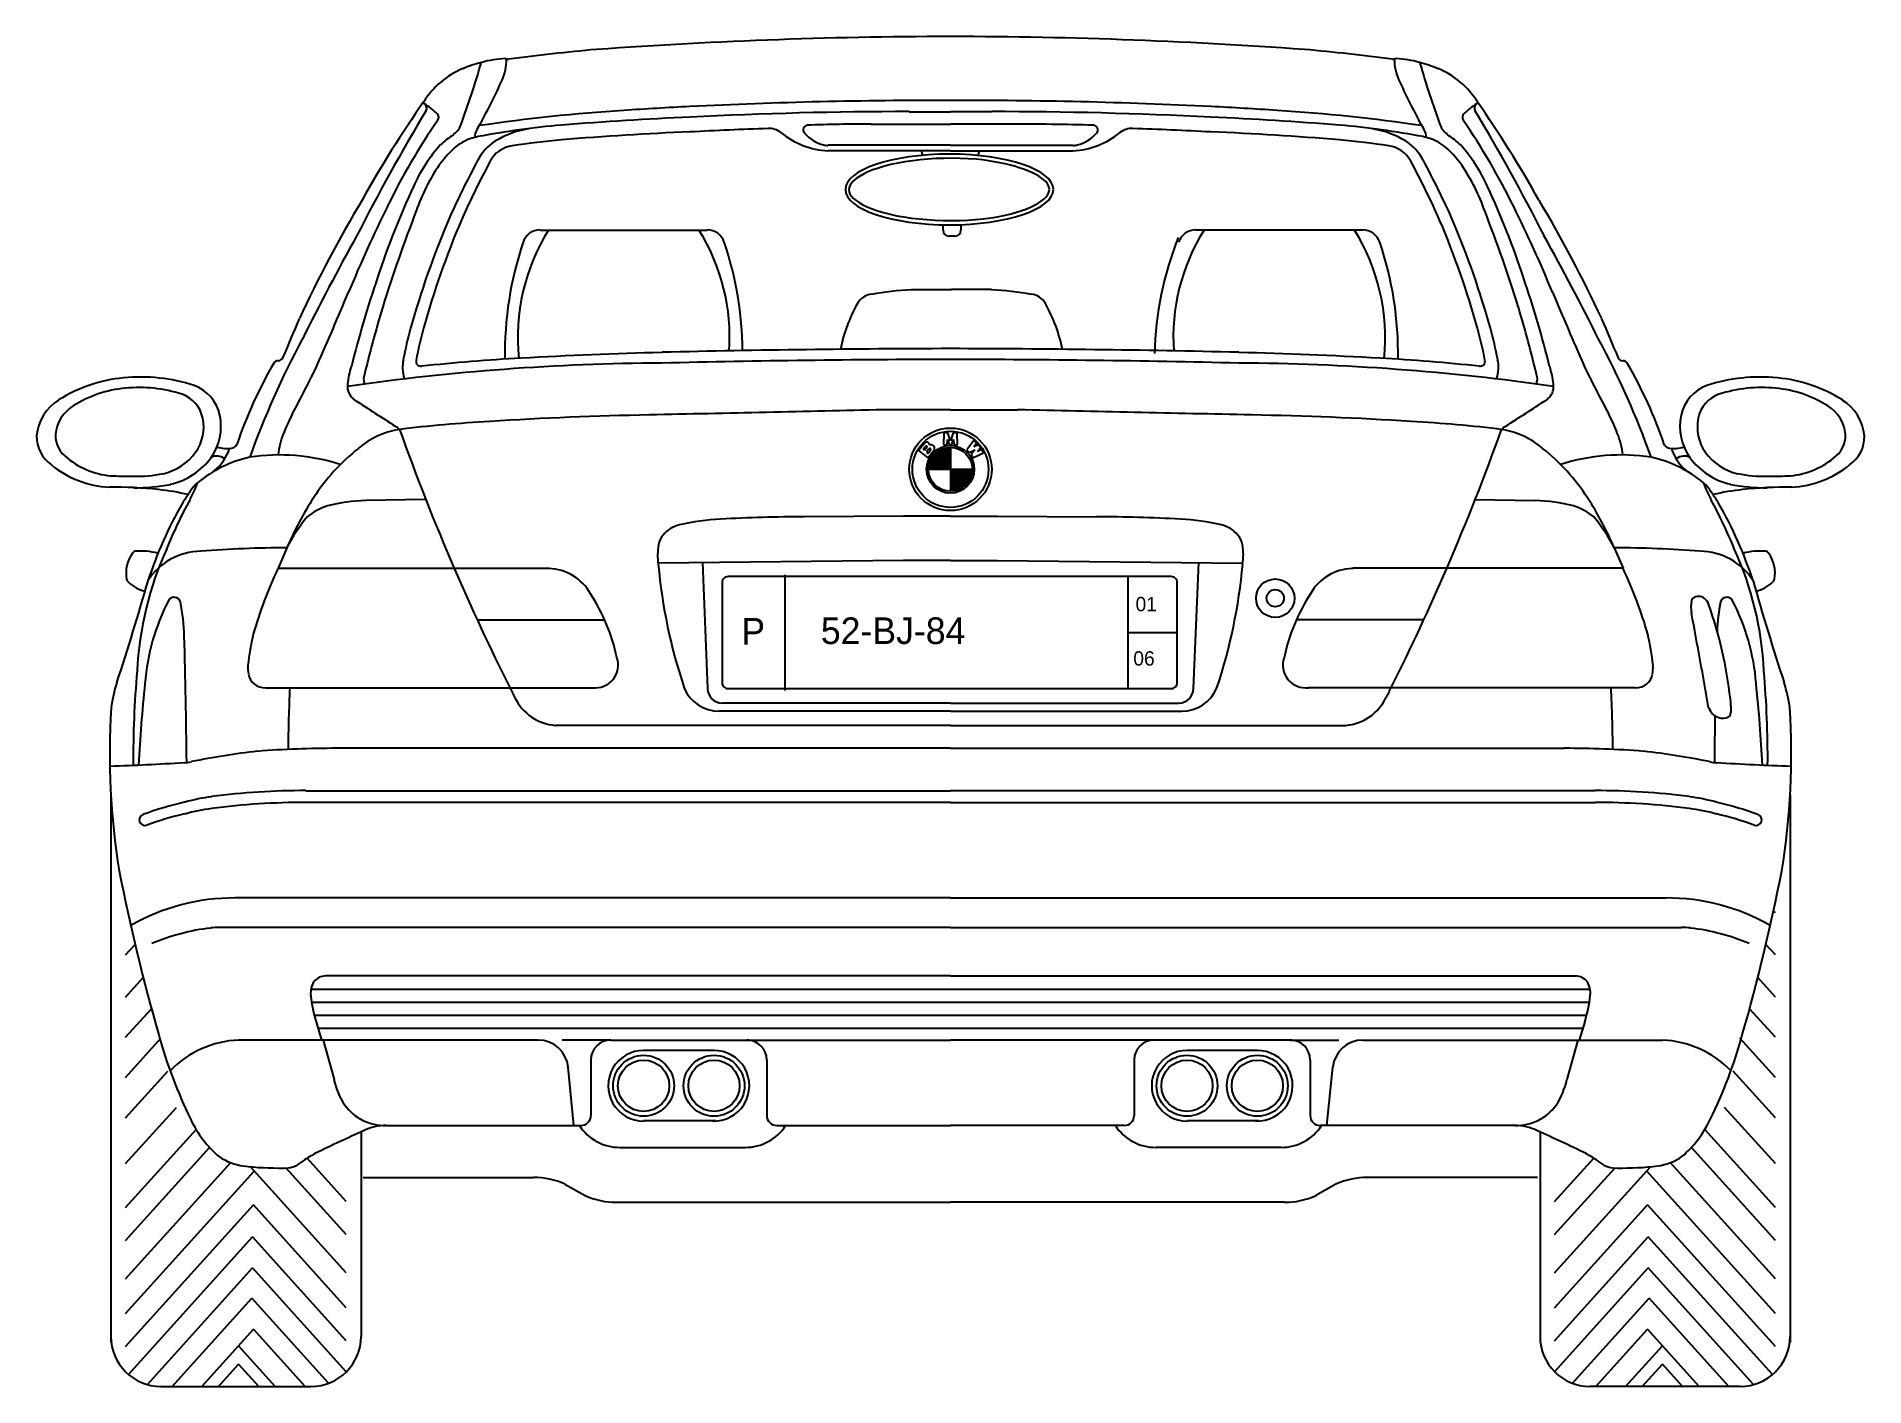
# Model space of a CAD drawing. Header units: millimetres. Extents: x -0.78 to 0.76, y 0 to 1.14.
import ezdxf

# ---------------------------------------------------------------- set-up
doc = ezdxf.new("R2010")
doc.units = ezdxf.units.MM
doc.layers.add('ceco.net 211', color=7, linetype='Continuous')
doc.styles.add('AREAL', font='')
doc.styles.get('AREAL').set_extended_font_data('AvantGarde Bk BT')

msp = doc.modelspace()

# ---------------------------------------------------------------- linework, layer by layer
at = {"layer": 'ceco.net 211'}
for p, q in [((-0.0738, 1.0645), (-0.007, 1.0645)), ((-0.0419, 1.0751), (-0.007, 1.0751)), ((0.0279, 1.0751), (-0.007, 1.0751)), ((0.043, 1.0645), (-0.007, 1.0645)), ((-0.007, 1.0468), (-0.1105, 1.0468)), ((-0.007, 1.0422), (-0.1102, 1.0422)), ((-0.0304, 1.0384), (-0.0314, 1.0422)), ((-0.007, 1.0468), (0.0966, 1.0468)), ((-0.007, 1.0422), (0.0963, 1.0422)), ((0.0164, 1.0382), (0.0175, 1.0422)), ((-0.3531, 0.9753), (-0.2121, 0.9753)), ((-0.0132, 0.9751), (-0.0132, 0.9798)), ((0.0018, 0.9799), (0.0018, 0.9751)), ((0.3407, 0.9753), (0.1997, 0.9753)), ((-0.0032, 0.9701), (-0.0082, 0.9701)), ((-0.0399, 0.9251), (-0.0062, 0.9251)), ((0.0276, 0.9251), (-0.0062, 0.9251)), ((-0.5739, 0.8651), (-0.5741, 0.8651)), ((0.5599, 0.8651), (0.5602, 0.8651)), ((-0.007, 0.8237), (-0.0635, 0.8237)), ((-0.007, 0.8237), (0.0496, 0.8237)), ((-0.0126, 0.804), (-0.013, 0.7941)), ((-0.0093, 0.8044), (-0.0126, 0.804)), ((-0.007, 0.7976), (-0.0093, 0.8044)), ((-0.0046, 0.8044), (-0.007, 0.7976)), ((-0.0013, 0.804), (-0.0046, 0.8044)), ((-0.001, 0.7941), (-0.0013, 0.804)), ((-0.029, 0.7954), (-0.0339, 0.7893)), ((-0.0339, 0.7893), (-0.0261, 0.7831)), ((-0.03, 0.7904), (-0.0281, 0.7927)), ((-0.0288, 0.7894), (-0.03, 0.7904)), ((-0.0269, 0.7918), (-0.0288, 0.7894)), ((-0.0251, 0.7907), (-0.0271, 0.7881)), ((-0.0271, 0.7881), (-0.0259, 0.7871)), ((-0.0261, 0.7831), (-0.021, 0.7895)), ((-0.0259, 0.7871), (-0.0238, 0.7897)), ((-0.0204, 0.7862), (-0.007, 0.7862)), ((-0.0192, 0.7874), (-0.007, 0.7874)), ((-0.0177, 0.7886), (-0.007, 0.7886)), ((-0.0159, 0.7897), (-0.007, 0.7897)), ((-0.0133, 0.7909), (-0.007, 0.7909)), ((-0.013, 0.7941), (-0.0097, 0.7945)), ((-0.0097, 0.7945), (-0.0096, 0.7986)), ((-0.0096, 0.7986), (-0.0081, 0.7945)), ((-0.0081, 0.7945), (-0.0058, 0.7945)), ((-0.007, 0.792), (-0.007, 0.7549)), ((-0.0058, 0.7945), (-0.0044, 0.7986)), ((-0.0044, 0.7986), (-0.0042, 0.7945)), ((-0.0042, 0.7945), (-0.001, 0.7941)), ((0.0127, 0.7977), (0.0068, 0.7898)), ((0.0068, 0.7898), (0.0089, 0.7878)), ((0.0089, 0.7878), (0.0136, 0.7899)), ((0.0136, 0.7899), (0.0105, 0.7859)), ((0.012, 0.7833), (0.021, 0.7874)), ((0.0151, 0.7955), (0.0127, 0.7977)), ((0.0128, 0.7925), (0.0151, 0.7955)), ((0.0165, 0.7942), (0.0128, 0.7925)), ((0.0159, 0.7886), (0.0184, 0.7918)), ((0.0194, 0.7902), (0.0159, 0.7886)), ((0.0184, 0.7918), (0.0165, 0.7942)), ((0.021, 0.7874), (0.0194, 0.7902)), ((-0.0255, 0.7746), (-0.007, 0.7746)), ((-0.0255, 0.7735), (0.0116, 0.7735)), ((-0.0254, 0.7758), (-0.007, 0.7758)), ((-0.0252, 0.777), (-0.007, 0.777)), ((-0.0249, 0.7781), (-0.007, 0.7781)), ((-0.0246, 0.7793), (-0.007, 0.7793)), ((-0.0241, 0.7804), (-0.007, 0.7804)), ((-0.0236, 0.7816), (-0.007, 0.7816)), ((-0.023, 0.7828), (-0.007, 0.7828)), ((-0.0223, 0.7839), (-0.007, 0.7839)), ((-0.0214, 0.7851), (-0.007, 0.7851)), ((-0.007, 0.7723), (0.0115, 0.7723)), ((-0.007, 0.7712), (0.0114, 0.7712)), ((0.0105, 0.7859), (0.012, 0.7833)), ((-0.007, 0.77), (0.0112, 0.77)), ((-0.007, 0.7688), (0.011, 0.7688)), ((-0.007, 0.7677), (0.0106, 0.7677)), ((-0.007, 0.7665), (0.0102, 0.7665)), ((-0.007, 0.7654), (0.0097, 0.7654)), ((-0.007, 0.7642), (0.0091, 0.7642)), ((-0.007, 0.763), (0.0083, 0.763)), ((-0.007, 0.7619), (0.0075, 0.7619)), ((-0.007, 0.7607), (0.0065, 0.7607)), ((-0.007, 0.7596), (0.0053, 0.7596)), ((-0.007, 0.7584), (0.0038, 0.7584)), ((-0.007, 0.7572), (0.002, 0.7572)), ((-0.007, 0.7561), (-0.0006, 0.7561)), ((-0.4495, 0.748), (-0.5001, 0.7472)), ((0.4355, 0.748), (0.4861, 0.7472)), ((-0.0465, 0.734), (-0.1301, 0.7333)), ((-0.007, 0.734), (-0.0465, 0.734)), ((-0.007, 0.734), (0.0326, 0.734)), ((0.0326, 0.734), (0.1161, 0.7333)), ((-0.5667, 0.7073), (-0.5741, 0.69)), ((-0.0465, 0.6966), (-0.2534, 0.6944)), ((-0.2162, 0.6948), (-0.2118, 0.5886)), ((-0.007, 0.6966), (-0.0465, 0.6966)), ((-0.007, 0.6966), (0.0326, 0.6966)), ((0.0326, 0.6966), (0.2395, 0.6944)), ((0.2023, 0.6948), (0.1978, 0.5886)), ((0.5528, 0.7073), (0.5602, 0.69)), ((-0.5741, 0.69), (-0.4255, 0.69)), ((-0.4255, 0.69), (-0.3469, 0.69)), ((-0.1465, 0.587), (-0.1465, 0.6846)), ((0.1428, 0.5886), (0.1428, 0.683)), ((0.4115, 0.69), (0.333, 0.69)), ((0.5602, 0.69), (0.4115, 0.69)), ((-0.4061, 0.6466), (-0.2986, 0.6466)), ((0.1428, 0.6358), (0.1842, 0.6358)), ((0.3922, 0.6466), (0.2847, 0.6466)), ((-0.5846, 0.5893), (-0.3088, 0.5893)), ((0.5707, 0.5893), (0.2948, 0.5893)), ((-0.007, 0.5764), (-0.1996, 0.5764)), ((-0.007, 0.5764), (0.1857, 0.5764)), ((-0.007, 0.5575), (-0.3404, 0.5575)), ((-0.007, 0.5696), (-0.202, 0.5696)), ((-0.007, 0.5696), (0.1881, 0.5696)), ((-0.007, 0.5575), (0.3265, 0.5575)), ((-0.007, 0.5382), (-0.5247, 0.5382)), ((-0.007, 0.5382), (0.5108, 0.5382)), ((-0.715, 0.4991), (-0.715, 0.0372)), ((-0.5506, 0.5024), (-0.007, 0.5024)), ((0.5367, 0.5024), (-0.007, 0.5024)), ((0.7011, 0.4991), (0.7011, 0.0372)), ((-0.007, 0.4925), (-0.5506, 0.4925)), ((-0.007, 0.4925), (0.5367, 0.4925)), ((-0.007, 0.412), (-0.6103, 0.412)), ((-0.007, 0.412), (0.5963, 0.412)), ((0.6887, 0.3994), (0.6871, 0.4012)), ((-0.007, 0.3872), (-0.6232, 0.3872)), ((-0.007, 0.3872), (0.6093, 0.3872)), ((-0.7026, 0.3639), (-0.6946, 0.3728)), ((0.6887, 0.3639), (0.6807, 0.3728)), ((-0.7026, 0.3284), (-0.6878, 0.3449)), ((-0.007, 0.3463), (-0.534, 0.3463)), ((-0.007, 0.3463), (0.5201, 0.3463)), ((0.6887, 0.3284), (0.6739, 0.3449)), ((-0.5463, 0.3352), (0.5324, 0.3352)), ((-0.5458, 0.3242), (0.5318, 0.3242)), ((-0.7026, 0.2945), (-0.6809, 0.3186)), ((-0.5434, 0.3131), (0.5295, 0.3131)), ((0.6887, 0.2945), (0.6669, 0.3186)), ((-0.7026, 0.2605), (-0.6728, 0.2936)), ((-0.5418, 0.3075), (-0.5373, 0.2921)), ((-0.5402, 0.3021), (0.5263, 0.3021)), ((0.5279, 0.3075), (0.5233, 0.2921)), ((0.6887, 0.2605), (0.6588, 0.2936)), ((-0.3546, 0.2921), (-0.6074, 0.2921)), ((-0.536, 0.2921), (-0.5268, 0.2588)), ((-0.2934, 0.2921), (-0.3344, 0.2921)), ((-0.2934, 0.2921), (-0.1788, 0.2921)), ((-0.206, 0.2834), (-0.2658, 0.2834)), ((-0.1788, 0.2921), (-0.007, 0.2921)), ((0.1648, 0.2921), (-0.007, 0.2921)), ((0.2795, 0.2921), (0.1648, 0.2921)), ((0.2523, 0.2834), (0.1925, 0.2834)), ((0.2795, 0.2921), (0.3204, 0.2921)), ((0.3407, 0.2921), (0.5935, 0.2921)), ((0.5221, 0.2921), (0.5129, 0.2588)), ((-0.7026, 0.2266), (-0.6671, 0.266)), ((-0.3245, 0.2201), (-0.3295, 0.2694)), ((-0.3103, 0.2753), (-0.3103, 0.2285)), ((-0.1619, 0.2753), (-0.1619, 0.2285)), ((0.148, 0.2753), (0.148, 0.2285)), ((0.2964, 0.2753), (0.2964, 0.2285)), ((0.3105, 0.2201), (0.3155, 0.2694)), ((0.6887, 0.2266), (0.6532, 0.266)), ((-0.7026, 0.188), (-0.6598, 0.2354)), ((0.6887, 0.188), (0.6459, 0.2354)), ((-0.7026, 0.1509), (-0.6432, 0.2168)), ((-0.4827, 0.2201), (-0.3187, 0.2201)), ((-0.205, 0.2239), (-0.2658, 0.2239)), ((-0.1535, 0.2201), (-0.007, 0.2201)), ((0.1395, 0.2201), (-0.007, 0.2201)), ((0.2532, 0.2239), (0.1925, 0.2239)), ((0.4688, 0.2201), (0.3048, 0.2201)), ((0.6887, 0.1509), (0.6293, 0.2168)), ((-0.7026, 0.1232), (-0.6319, 0.2016)), ((-0.5041, 0.2145), (-0.5041, 0.0422)), ((-0.2858, 0.2016), (-0.18, 0.2016)), ((0.2719, 0.2016), (0.1661, 0.2016)), ((0.4902, 0.2145), (0.4902, 0.0422)), ((0.6887, 0.1232), (0.6179, 0.2016)), ((-0.7026, 0.0907), (-0.6142, 0.1887)), ((-0.5165, 0.0957), (-0.5974, 0.1853)), ((-0.5165, 0.1559), (-0.5495, 0.1925)), ((0.5025, 0.1559), (0.5356, 0.1925)), ((0.5025, 0.0957), (0.5834, 0.1853)), ((0.6887, 0.0907), (0.6003, 0.1887)), ((-0.7026, 0.0614), (-0.5941, 0.1817)), ((-0.5165, 0.1281), (-0.5671, 0.1842)), ((-0.5022, 0.1763), (-0.3586, 0.1763)), ((-0.3321, 0.1706), (-0.3152, 0.161)), ((0.3181, 0.1706), (0.3012, 0.161)), ((0.4882, 0.1763), (0.3447, 0.1763)), ((0.5025, 0.1281), (0.5532, 0.1842)), ((0.6887, 0.0614), (0.5802, 0.1817)), ((-0.2886, 0.1553), (-0.007, 0.1553)), ((0.2747, 0.1553), (-0.007, 0.1553)), ((-0.7026, 0.0336), (-0.5948, 0.1531)), ((-0.5165, 0.0664), (-0.5948, 0.1531)), ((0.5025, 0.0664), (0.5809, 0.1531)), ((0.6887, 0.0336), (0.5809, 0.1531)), ((-0.7002, 0.0101), (-0.5955, 0.1261)), ((-0.5165, 0.0386), (-0.5955, 0.1261)), ((0.5025, 0.0386), (0.5815, 0.1261)), ((0.6863, 0.0101), (0.5815, 0.1261)), ((-0.6842, 0.0016), (-0.5955, 0.0999)), ((-0.5165, 0.0124), (-0.5955, 0.0999)), ((0.5025, 0.0124), (0.5815, 0.0999)), ((0.6703, 0.0016), (0.5815, 0.0999)), ((-0.6633, 0), (-0.5962, 0.0744)), ((-0.5315, 0.0027), (-0.5962, 0.0744)), ((0.5175, 0.0027), (0.5822, 0.0744)), ((0.6494, 0), (0.5822, 0.0744)), ((-0.6383, 0), (-0.5948, 0.0482)), ((-0.5513, 0), (-0.5948, 0.0482)), ((0.5374, 0), (0.5809, 0.0482)), ((0.6243, 0), (0.5809, 0.0482)), ((-0.5764, 0), (-0.6073, 0.0343)), ((0.5624, 0), (0.5934, 0.0343)), ((-0.6243, 0), (-0.6073, 0.0188)), ((-0.5903, 0), (-0.6073, 0.0188)), ((0.5764, 0), (0.5934, 0.0188)), ((0.6104, 0), (0.5934, 0.0188)), ((-0.6728, 0), (-0.5463, 0)), ((0.6589, 0), (0.5324, 0))]:
    msp.add_line(p, q, dxfattribs=at)
msp.add_lwpolyline([(-0.1946, 0.5886), (0.1792, 0.5886, 0.414214), (0.1842, 0.5936), (0.1842, 0.678, 0.414214), (0.1792, 0.683), (-0.1946, 0.683, 0.414214), (-0.1996, 0.678), (-0.1996, 0.5936, 0.414214)], format="xyb", close=True, dxfattribs=at)
for centre, radius in [((-0.007, 0.7735), 0.0348), ((-0.007, 0.7735), 0.0321), ((-0.007, 0.7735), 0.0201), ((-0.007, 0.7735), 0.0185), ((0.2669, 0.6648), 0.0162), ((0.2669, 0.6648), 0.00728), ((-0.2658, 0.2536), 0.0257), ((-0.2064, 0.2536), 0.0257), ((0.1925, 0.2536), 0.0257), ((0.2518, 0.2536), 0.0257), ((-0.2658, 0.2536), 0.0216), ((-0.2064, 0.2536), 0.0216), ((0.1925, 0.2536), 0.0216), ((0.2518, 0.2536), 0.0216)]:
    msp.add_circle(centre, radius, dxfattribs=at)
for centre, radius, start, end in [((-0.1515, -0.6093), 1.7437, 95.0703, 97.5186), ((-0.0026, -3.0589), 4.1974, 89.9335, 94.1399), ((-0.0113, -3.0589), 4.1974, 85.8601, 90.0665), ((0.1376, -0.6093), 1.7437, 82.4814, 84.9297), ((-0.39, 1.0446), 0.0726, 112.9003, 147.5419), ((-1.0296, 1.2925), 0.6511, 339.4323, 344.2818), ((-0.3829, 1.0294), 0.0893, 102.7485, 113.3424), ((-0.3798, 1.0395), 0.0804, 92.0463, 106.4688), ((-0.4261, 1.1199), 0.0448, 336.2277, 359.5166), ((-0.3866, 1.0997), 0.0205, 74.8496, 78.9292), ((-0.3802, 1.1234), 0.00406, 254.8496, 277.0802), ((-0.3671, 1.0309), 0.0893, 98.0824, 98.1713), ((0.3662, 1.1234), 0.00406, 262.9198, 285.1504), ((0.3532, 1.0309), 0.0893, 81.8287, 81.9176), ((0.3727, 1.0997), 0.0205, 101.0708, 105.1504), ((0.4121, 1.1199), 0.0448, 180.4834, 203.7723), ((0.3659, 1.0395), 0.0804, 73.5312, 87.9537), ((0.3689, 1.0294), 0.0893, 66.6576, 77.2515), ((1.0157, 1.2925), 0.6511, 195.7182, 200.5677), ((0.3761, 1.0446), 0.0726, 32.4581, 67.0997), ((-1.1055, 1.436), 0.7942, 332.1763, 335.1135), ((1.0916, 1.436), 0.7942, 204.8865, 207.8237), ((0.3649, 0.5148), 0.9948, 145.1289, 150.7726), ((-0.5241, 0.9762), 0.1286, 55.0789, 55.8375), ((-0.4529, 1.0782), 0.00422, 329.0594, 55.0789), ((-0.4798, 1.0334), 0.0565, 44.9451, 58.7426), ((-0.0848, -1.7785), 2.8615, 92.8427, 93.963), ((-0.0208, -3.0003), 4.0849, 89.806, 92.889), ((0.0069, -3.0003), 4.0849, 87.111, 90.194), ((0.0708, -1.7785), 2.8615, 86.037, 87.1573), ((0.4659, 1.0334), 0.0565, 121.2574, 135.0549), ((0.439, 1.0782), 0.00422, 124.9211, 210.9406), ((0.5102, 0.9762), 0.1286, 124.1625, 124.9211), ((-0.3789, 0.5148), 0.9948, 29.2274, 34.8711), ((1.0403, 0.1831), 1.7367, 149.0594, 153.049), ((0.0193, 0.7511), 0.5575, 145.3633, 154.0522), ((-0.4428, 1.0703), 0.00422, 325.3633, 44.9451), ((-0.4358, 1.0697), 0.0169, 303.3888, 339.4323), ((-0.3825, 1.0488), 0.0264, 141.2136, 169.9668), ((-0.2636, 0.2826), 0.7845, 95.2191, 100.4466), ((-0.1927, -0.373), 1.4519, 93.5483, 98.3893), ((-0.1225, -1.477), 2.5496, 92.3398, 94.7806), ((-0.0419, -2.5971), 3.6723, 90, 92.8829), ((-0.0838, 0.0617), 1.0029, 89.4278, 92.5211), ((0.0279, -2.5971), 3.6723, 87.1171, 90), ((0.0561, -0.6609), 1.7255, 88.0779, 90.4363), ((0.1085, -1.477), 2.5496, 85.2194, 87.6602), ((0.1787, -0.373), 1.4519, 81.6107, 86.4517), ((0.2497, 0.2826), 0.7845, 79.5534, 84.7809), ((0.3686, 1.0488), 0.0264, 10.0332, 38.7864), ((0.4219, 1.0697), 0.0169, 200.5677, 236.6112), ((0.4289, 1.0703), 0.00422, 135.0549, 214.6367), ((-0.0333, 0.7511), 0.5575, 25.9478, 34.6367), ((-1.0542, 0.1831), 1.7367, 26.951, 30.9406), ((-0.3845, 0.9918), 0.0763, 123.3888, 133.4179), ((-0.3972, 1.0108), 0.044, 101.3565, 124.8392), ((-0.3664, 1.0135), 0.0443, 124.0687, 151.9325), ((-0.3514, 0.9861), 0.0754, 98.7894, 121.8325), ((-0.2636, 0.2701), 0.7845, 95.2191, 98.2745), ((-0.1225, -1.4894), 2.5496, 92.3398, 94.7806), ((-0.0555, -2.0885), 3.1512, 91.9133, 93.1122), ((-0.1602, 1.0441), 0.0169, 52.6958, 91.7722), ((-0.1071, 1.1095), 0.0674, 230.4597, 267.3073), ((-0.1275, 1.0599), 0.00377, 88.6591, 227.4691), ((-0.1082, 1.0745), 0.0279, 218.4726, 258.0164), ((0.0931, 1.1095), 0.0674, 272.6927, 309.5403), ((0.0943, 1.0745), 0.0279, 281.9836, 321.5274), ((0.1136, 1.0599), 0.00377, 312.5309, 91.3409), ((0.1462, 1.0441), 0.0169, 88.2278, 127.3042), ((0.0415, -2.0885), 3.1512, 86.8878, 88.0867), ((0.1085, -1.4894), 2.5496, 85.2194, 87.6602), ((0.2497, 0.2701), 0.7845, 81.7255, 84.7809), ((0.3375, 0.9861), 0.0754, 58.1675, 81.2106), ((0.3525, 1.0135), 0.0443, 28.0675, 55.9313), ((0.3832, 1.0108), 0.044, 55.1608, 78.6435), ((0.3706, 0.9918), 0.0763, 46.5821, 56.6112), ((-0.3328, 0.9546), 0.1395, 138.3349, 155.6806), ((-0.374, 0.9861), 0.0777, 128.4655, 145.6461), ((0.2491, 0.6812), 0.7438, 151.6512, 156.0455), ((0.26, 0.6812), 0.7438, 151.7396, 156.0455), ((-0.3729, 1.0214), 0.0253, 98.2745, 151.7396), ((-0.1105, 1.0636), 0.0169, 258.0164, 270), ((0.0966, 1.0636), 0.0169, 270, 281.9836), ((0.3589, 1.0214), 0.0253, 28.2604, 81.7255), ((-0.2739, 0.6812), 0.7438, 23.9545, 28.2604), ((-0.263, 0.6812), 0.7438, 23.9545, 28.3488), ((0.36, 0.9861), 0.0777, 34.3539, 51.5345), ((0.3188, 0.9546), 0.1395, 24.3194, 41.6651), ((-0.3079, 0.9402), 0.1582, 145.4332, 161.099), ((0.2939, 0.9402), 0.1582, 18.901, 34.5668), ((0.1709, 0.7183), 0.6958, 155.0286, 161.8267), ((-0.1848, 0.7183), 0.6958, 18.1733, 24.9714), ((0.4385, 0.4385), 1.0967, 149.1728, 155.0811), ((0.5096, 0.5023), 1.1072, 153.5744, 157.6778), ((0.7445, 0.5257), 1.2891, 158.8186, 162.6291), ((-0.7584, 0.5257), 1.2891, 17.3709, 21.1814), ((-0.5235, 0.5023), 1.1072, 22.3222, 26.4256), ((-0.4524, 0.4385), 1.0967, 24.9189, 30.8272), ((0.2421, 0.6976), 0.7308, 156.9996, 164.536), ((0.253, 0.6976), 0.7308, 156.9996, 164.536), ((-0.201, 0.8848), 0.1709, 148.0213, 185.9599), ((-0.3531, 0.9603), 0.0151, 90, 161.2577), ((-0.3641, 0.8848), 0.1709, 356.1286, 31.9787), ((-0.2121, 0.9603), 0.0151, 18.7423, 90), ((-0.0082, 0.9751), 0.005, 180, 270), ((-0.0032, 0.9751), 0.005, 270, 0), ((0.3518, 0.8848), 0.1709, 148.0213, 183.8814), ((0.1997, 0.9603), 0.0151, 90, 161.2577), ((0.1887, 0.8848), 0.1709, 354.0107, 31.9787), ((0.3407, 0.9603), 0.0151, 18.7423, 90), ((-0.2669, 0.6976), 0.7308, 15.464, 23.0004), ((-0.256, 0.6976), 0.7308, 15.464, 23.0004), ((1.5072, -0.147), 2.304, 150.9941, 153.4368), ((-0.091, 0.8713), 0.2918, 161.2577, 180.9697), ((-0.4741, 0.8713), 0.2918, 0.4261, 18.7423), ((0.4567, 0.8624), 0.2918, 158.5589, 178.2904), ((0.0787, 0.8713), 0.2918, 359.0108, 18.7423), ((-1.5212, -0.147), 2.304, 26.5632, 29.0059), ((0.4118, 0.6291), 0.9525, 161.2509, 165.9565), ((-0.0231, 0.636), 0.2895, 93.3417, 100.0581), ((0.0107, 0.636), 0.2895, 79.9419, 86.6583), ((-0.4257, 0.6291), 0.9525, 14.0435, 18.7491), ((-4.7356, 2.6948), 4.5778, 336.3897, 337.2272), ((0.5006, 0.6145), 1.0299, 163.2958, 166.7154), ((0.0327, 0.8475), 0.1353, 150.8372, 168.4207), ((-0.0722, 0.9061), 0.0151, 95.2504, 150.8372), ((0.0599, 0.9061), 0.0151, 29.1628, 84.7496), ((-0.0451, 0.8475), 0.1353, 11.5723, 29.1628), ((-0.0451, 0.8475), 0.1353, 11.5723, 29.1628), ((-0.5145, 0.6145), 1.0299, 13.2846, 16.7042), ((4.7217, 2.6948), 4.5778, 202.7728, 203.6103), ((-1.6982, 1.3633), 1.2323, 336.2796, 337.9443), ((1.6843, 1.3633), 1.2323, 202.0557, 203.7204), ((0.0927, 0.5361), 0.7337, 151.7537, 160.2812), ((-0.0868, 0.7909), 0.389, 164.861, 168.856), ((-0.0759, 0.7909), 0.389, 164.861, 168.9547), ((0.062, 0.7909), 0.389, 11.0453, 15.139), ((0.0729, 0.7909), 0.389, 11.144, 15.139), ((-0.1067, 0.5361), 0.7337, 19.7188, 28.2463), ((-0.5741, 0.8609), 0.00422, 90, 150.0068), ((-0.5739, 0.8693), 0.00422, 270, 336.2796), ((-0.4378, 0.8594), 0.0313, 167.6803, 196.9796), ((-0.4535, 0.8646), 0.00422, 168.9547, 276.1503), ((-0.2841, -0.7079), 1.5774, 93.0851, 96.1503), ((-0.1475, -3.076), 3.9494, 91.4895, 93.2149), ((0.009, -9.8566), 10.7319, 90.08545, 91.38393), ((0.009, -9.8657), 10.7319, 90.08545, 91.38393), ((-0.023, -9.8566), 10.7319, 88.61607, 89.91455), ((-0.023, -9.8657), 10.7319, 88.61607, 89.91455), ((0.1336, -3.076), 3.9494, 86.7851, 88.5105), ((0.2702, -0.7079), 1.5774, 83.8497, 86.9149), ((0.4396, 0.8646), 0.00422, 263.8497, 11.0453), ((0.4239, 0.8594), 0.0313, 343.0204, 12.3197), ((0.5599, 0.8693), 0.00422, 203.7204, 270), ((0.5602, 0.8609), 0.00422, 29.9932, 90), ((-0.6934, 0.7286), 0.1225, 95.1322, 122.4344), ((-0.6896, 0.7068), 0.1445, 71.952, 95.8531), ((-0.2417, 0.669), 0.388, 150.0068, 161.1181), ((-1.5897, 1.3723), 1.1666, 331.7391, 334.0189), ((-0.2406, -1.0659), 1.929, 90.2831, 98.1958), ((-0.4505, 0.8393), 0.0653, 161.3094, 174.5706), ((-0.4954, 0.8497), 0.0065, 166.7154, 187.4301), ((-0.4775, 0.852), 0.0246, 187.4301, 195.2006), ((0.2267, -1.0659), 1.929, 81.8042, 89.7169), ((0.4635, 0.852), 0.0246, 344.7994, 352.5699), ((0.4815, 0.8497), 0.0065, 352.5699, 13.2846), ((0.4365, 0.8393), 0.0653, 5.4294, 18.6906), ((1.5758, 1.3723), 1.1666, 205.9811, 208.2609), ((0.2278, 0.669), 0.388, 18.8819, 29.9932), ((0.6757, 0.7068), 0.1445, 84.1469, 108.048), ((0.6795, 0.7286), 0.1225, 57.5656, 84.8678), ((-0.6941, 0.7439), 0.0984, 95.1322, 122.4344), ((-0.691, 0.7264), 0.1161, 71.952, 95.8531), ((-0.6644, 0.8111), 0.0274, 11.6318, 70.1034), ((-0.6565, 0.8122), 0.0341, 11.6318, 70.1034), ((-0.5024, 0.8434), 0.0132, 170.8143, 223.0908), ((-0.4646, 0.8814), 0.0668, 224.7069, 227.8153), ((0.4507, 0.8814), 0.0668, 312.1847, 315.2931), ((0.4885, 0.8434), 0.0132, 316.9092, 9.1857), ((0.6426, 0.8122), 0.0341, 109.8966, 168.3682), ((0.6504, 0.8111), 0.0274, 109.8966, 168.3682), ((0.6771, 0.7264), 0.1161, 84.1469, 108.048), ((0.6801, 0.7439), 0.0984, 57.5656, 84.8678), ((-0.7382, 0.7982), 0.0397, 121.8156, 174.8513), ((-0.73, 0.7999), 0.0319, 121.8156, 174.8513), ((-0.668, 0.8099), 0.0458, 324.7107, 11.5387), ((-0.4437, 0.7572), 0.134, 152.0754, 159.5988), ((2.5502, 5.5455), 5.6195, 237.012, 237.4253), ((-0.2157, -1.9305), 2.7502, 90.9388, 93.7448), ((7.5141, -345.0768), 345.9835, 91.254976, 91.28765), ((-7.5281, -345.0768), 345.9835, 88.71235, 88.745024), ((0.2018, -1.9305), 2.7502, 86.2552, 89.0612), ((-2.5641, 5.5455), 5.6195, 302.5747, 302.988), ((0.4298, 0.7572), 0.134, 20.4012, 27.9246), ((0.654, 0.8099), 0.0458, 168.4613, 215.2893), ((0.7161, 0.7999), 0.0319, 5.1487, 58.1844), ((0.7242, 0.7982), 0.0397, 5.1487, 58.1844), ((-0.7491, 0.801), 0.0286, 178.4328, 236.0708), ((-0.7388, 0.8021), 0.023, 178.4328, 236.0708), ((-0.6736, 0.8092), 0.0368, 324.7107, 11.5387), ((-0.5138, 0.78), 0.0605, 156.7403, 174.6979), ((-0.4607, 0.7376), 0.0704, 99.7115, 130.3122), ((-0.482, 0.7976), 0.0141, 42.4372, 61.8971), ((-0.344, -0.1999), 1.015, 92.8976, 97.2767), ((1.3634, 1.4623), 1.9485, 199.6497, 203.3513), ((0.3301, -0.1999), 1.015, 82.7233, 87.1024), ((-1.3773, 1.4623), 1.9485, 336.6487, 340.3503), ((0.4681, 0.7976), 0.0141, 118.1029, 137.5628), ((0.4468, 0.7376), 0.0704, 49.6878, 80.2885), ((0.4998, 0.78), 0.0605, 5.3021, 23.2597), ((0.6597, 0.8092), 0.0368, 168.4613, 215.2893), ((0.7249, 0.8021), 0.023, 303.9292, 1.5672), ((0.7352, 0.801), 0.0286, 303.9292, 1.5672), ((-0.6816, 0.8157), 0.0471, 283.0504, 323.857), ((-0.6542, 0.8038), 0.0412, 309.2696, 342.103), ((-0.6149, 0.8266), 0.0358, 252.6002, 263.0853), ((-0.6172, 0.8079), 0.0169, 263.0853, 289.8784), ((-0.6128, 0.7959), 0.00422, 289.8784, 341.1181), ((-0.3979, 0.6545), 0.1744, 128.3895, 147.0509), ((-0.027, 0.7938), 0.00262, 3.5411, 141.5977), ((-0.0275, 0.7923), 0.000781, 321.6974, 142.4623), ((-0.0244, 0.7902), 0.000781, 321.3189, 141.8384), ((-0.0233, 0.7913), 0.00287, 321.3183, 111.5293), ((0.384, 0.6545), 0.1744, 32.9491, 51.6105), ((0.5989, 0.7959), 0.00422, 198.8819, 250.1216), ((0.6032, 0.8079), 0.0169, 250.1216, 276.9147), ((0.6402, 0.8038), 0.0412, 197.897, 230.7304), ((0.6009, 0.8266), 0.0358, 276.9147, 287.3998), ((0.6676, 0.8157), 0.0471, 216.143, 256.9496), ((-0.7127, 0.8409), 0.0825, 230.5179, 267.2559), ((-0.7095, 0.8341), 0.0663, 230.5179, 267.2559), ((-0.6779, 0.818), 0.0586, 283.0504, 323.857), ((-0.5759, 0.6828), 0.1032, 102.3236, 129.8404), ((-0.6257, 0.7741), 0.0106, 51.1696, 117.7897), ((-0.5727, 0.6192), 0.1664, 72.1012, 98.7243), ((0.5588, 0.6192), 0.1664, 81.2757, 107.8988), ((0.562, 0.6828), 0.1032, 50.1596, 77.6764), ((0.6117, 0.7741), 0.0106, 62.2103, 128.8304), ((0.664, 0.818), 0.0586, 216.143, 256.9496), ((0.6956, 0.8341), 0.0663, 272.7441, 309.4821), ((0.6987, 0.8409), 0.0825, 272.7441, 309.4821), ((-0.7142, 0.3868), 0.3717, 83.917, 90.3647), ((-0.7, 0.9643), 0.1967, 266.3048, 271.2008), ((-0.694, 0.8853), 0.1177, 269.0763, 281.2841), ((-0.6933, 0.9045), 0.1465, 269.0763, 281.2841), ((-0.6993, 0.5391), 0.2187, 76.9744, 83.581), ((-0.6147, 0.7326), 0.0403, 132.8141, 147.8311), ((-0.7504, 0.8022), 0.1156, 332.1651, 339.7127), ((0.7365, 0.8022), 0.1156, 200.2873, 207.8349), ((0.6007, 0.7326), 0.0403, 32.1689, 47.1859), ((0.6854, 0.5391), 0.2187, 96.419, 103.0256), ((0.6794, 0.9045), 0.1465, 258.7159, 270.9237), ((0.68, 0.8853), 0.1177, 258.7159, 270.9237), ((0.7003, 0.3868), 0.3717, 89.6353, 96.083), ((0.6861, 0.9643), 0.1967, 268.7992, 273.6952), ((-0.3433, 0.5675), 0.3585, 150.3152, 161.7909), ((-0.2957, 0.5557), 0.4017, 151.3697, 157.9707), ((-0.3481, 0.5464), 0.3654, 145.3736, 147.0615), ((-0.2889, 0.5861), 0.3031, 147.3978, 156.4321), ((-0.5162, 0.6929), 0.0524, 107.9435, 129.5275), ((-0.4958, 0.5971), 0.1501, 91.6301, 104.0892), ((0.4819, 0.5971), 0.1501, 75.9108, 88.3699), ((0.5023, 0.6929), 0.0524, 50.4725, 72.0565), ((0.275, 0.5861), 0.3031, 23.5679, 32.6022), ((0.2817, 0.5557), 0.4017, 22.0293, 28.6303), ((0.3342, 0.5464), 0.3654, 32.9385, 34.6264), ((0.3294, 0.5675), 0.3585, 18.2091, 29.6848), ((-0.4438, 0.6446), 0.138, 140.0046, 152.9861), ((-0.2295, 0.7018), 0.0256, 103.6459, 140.5252), ((-0.1932, 0.5445), 0.187, 92.3586, 103.0803), ((-0.1317, -0.4809), 1.2143, 89.9222, 93.2653), ((0.1178, -0.4809), 1.2143, 86.7347, 90.0778), ((0.1793, 0.5445), 0.187, 76.9197, 87.6414), ((0.2155, 0.7018), 0.0256, 39.4748, 76.3541), ((0.4298, 0.6446), 0.138, 27.0139, 39.9954), ((-0.2067, 0.701), 0.0473, 169.273, 189.1999), ((-0.2366, 0.7069), 0.0169, 138.6766, 170.0951), ((0.2226, 0.7069), 0.0169, 9.9049, 41.3234), ((0.1927, 0.701), 0.0473, 350.8001, 10.727), ((-0.6737, 0.686), 0.0286, 143.7167, 190.5541), ((-0.6935, 0.7005), 0.00406, 106.3391, 143.7167), ((-0.69, 0.6497), 0.0549, 74.5732, 94.8748), ((-0.414, 0.5904), 0.2792, 155.4468, 177.326), ((-0.6387, 0.651), 0.0534, 90.4965, 147.6758), ((-0.5665, -0.2067), 0.914, 90.0163, 94.5619), ((0.5526, -0.2067), 0.914, 85.4381, 89.9837), ((0.6248, 0.651), 0.0534, 32.3242, 89.5035), ((0.4001, 0.5904), 0.2792, 2.674, 24.5532), ((0.676, 0.6497), 0.0549, 85.1252, 105.4268), ((0.6796, 0.7005), 0.00406, 36.2833, 73.6609), ((0.6598, 0.686), 0.0286, 349.4459, 36.2833), ((-2.8081, 1.2804), 2.2077, 341.8741, 344.2059), ((-0.6978, 0.6815), 0.00406, 190.5541, 232.2561), ((-0.2476, 0.5356), 0.3612, 154.7074, 164.1168), ((1.3634, 1.4623), 1.9485, 203.3513, 206.616), ((-0.3472, 0.6464), 0.0436, 87.8093, 89.616), ((-0.3471, 0.6479), 0.042, 29.426, 87.9389), ((0.2043, 0.735), 0.4596, 185.1895, 198.4812), ((-0.2182, 0.735), 0.4596, 341.5188, 354.8105), ((0.3331, 0.6479), 0.042, 92.0611, 150.574), ((0.3333, 0.6464), 0.0436, 90.384, 92.1907), ((-1.3773, 1.4623), 1.9485, 333.384, 336.6487), ((0.2337, 0.5356), 0.3612, 15.8832, 25.2926), ((2.7942, 1.2804), 2.2077, 195.7941, 198.1259), ((0.6839, 0.6815), 0.00406, 307.7439, 349.4459), ((-0.6781, 0.7028), 0.0331, 227.7931, 255.5392), ((-0.5048, 0.5789), 0.1821, 152.4371, 175.6137), ((-0.6617, 0.6601), 0.0055, 16.1737, 146.3028), ((-0.4482, 0.5803), 0.1636, 12.1363, 32.6672), ((0.4343, 0.5803), 0.1636, 147.3328, 167.8637), ((0.6211, 0.6621), 0.00325, 128.3334, 169.9046), ((0.6239, 0.6586), 0.00776, 50.4212, 128.3334), ((0.622, 0.6559), 0.0111, 17.9065, 51.5068), ((0.6478, 0.6601), 0.0055, 33.6972, 163.8263), ((0.4909, 0.5789), 0.1821, 4.3863, 27.5629), ((0.6641, 0.7028), 0.0331, 284.4608, 312.2069), ((-0.8377, 0.6272), 0.1846, 1.7774, 10.7496), ((0.6454, 0.6578), 0.0279, 169.9046, 191.6257), ((-6.237, -0.6314), 6.9741, 9.93976, 10.60521), ((0.2889, 0.5386), 0.3642, 6.5201, 19.3518), ((0.8238, 0.6272), 0.1846, 169.2504, 176.9278), ((-5.7333, 0.4796), 5.0824, 0.5267, 1.7288), ((-0.4013, 0.5878), 0.1992, 166.4386, 174.088), ((0.3874, 0.5878), 0.1992, 5.912, 13.5614), ((0.1141, 0.531), 0.8103, 174.872, 180.5005), ((-0.5548, 0.6069), 0.0447, 178.1464, 187.6778), ((-0.3065, 0.6085), 0.0193, 263.3324, 18.762), ((0.2926, 0.6085), 0.0193, 161.238, 276.6676), ((0.5408, 0.6069), 0.0447, 352.3222, 1.8536), ((-0.1281, 0.531), 0.8103, 359.4995, 5.128), ((-0.6001, 0.5576), 0.1157, 161.8844, 172.7201), ((0.5233, 0.4637), 1.2165, 173.9086, 177.1552), ((-0.5853, 0.6033), 0.014, 190.0347, 272.6697), ((0.6086, 0.5305), 1.1742, 177.1263, 179.6647), ((1.3634, 1.4623), 1.9485, 206.616, 206.897), ((-0.2026, 0.6008), 0.0312, 201.6429, 271.0407), ((-0.1996, 0.5886), 0.0122, 180, 270), ((0.1857, 0.5886), 0.0122, 270, 0), ((0.1886, 0.6008), 0.0312, 268.9593, 338.3571), ((-1.3773, 1.4623), 1.9485, 333.103, 333.384), ((-0.6226, 0.5305), 1.1742, 0.3353, 2.8737), ((0.5713, 0.6033), 0.014, 267.3303, 349.9653), ((-0.5372, 0.4637), 1.2165, 2.8448, 6.0914), ((0.5861, 0.5576), 0.1157, 7.2799, 18.1156), ((-0.0911, 0.5342), 0.6249, 176.5044, 189.142), ((-0.337, 0.5988), 0.0414, 205.7163, 265.2081), ((0.323, 0.5988), 0.0414, 274.7919, 334.2837), ((0.6451, 0.5766), 0.0132, 198.1886, 251.765), ((0.5615, 0.5686), 0.09, 0.9346, 7.2615), ((0.0772, 0.5342), 0.6249, 350.858, 3.4956), ((5.7194, 0.4796), 5.0824, 179.0279, 179.4733), ((0.6442, 0.5736), 0.0101, 251.0478, 299.4683), ((0.6476, 0.5676), 0.00325, 299.4683, 334.9172), ((0.6421, 0.5702), 0.00938, 334.9172, 359.0504), ((-0.7922, 2.7791), 2.2572, 271.9368, 273.5275), ((-0.6557, 0.5682), 0.0422, 273.2588, 281.7504), ((-0.5211, -0.094), 0.6336, 96.3648, 101.4694), ((-0.5275, -0.2602), 0.7984, 89.7993, 94.5866), ((0.5136, -0.2602), 0.7984, 85.4134, 90.2007), ((0.5072, -0.094), 0.6336, 78.5306, 83.6352), ((0.6418, 0.5682), 0.0422, 258.2496, 266.7412), ((0.7783, 2.7791), 2.2572, 266.4725, 268.0632), ((-0.6074, 0.3272), 0.1717, 97.5833, 105.3354), ((-0.5527, -0.0951), 0.5976, 89.8012, 97.4396), ((0.5388, -0.0951), 0.5976, 82.5604, 90.1988), ((0.5935, 0.3272), 0.1717, 74.6646, 82.4167), ((-0.6864, 0.4779), 0.00469, 109.418, 289.418), ((-0.5825, 0.1931), 0.3079, 103.2105, 110.0346), ((-0.5825, 0.1831), 0.3079, 103.2105, 109.418), ((-0.6074, 0.3172), 0.1717, 97.5833, 105.3354), ((-0.5527, -0.1051), 0.5976, 89.8012, 97.4396), ((0.5388, -0.1051), 0.5976, 82.5604, 90.1988), ((0.5935, 0.3172), 0.1717, 74.6646, 82.4167), ((0.5685, 0.1931), 0.3079, 69.9654, 76.7895), ((0.5685, 0.1831), 0.3079, 70.582, 76.7895), ((0.6725, 0.4779), 0.00469, 250.582, 70.582), ((0.9302, 0.7565), 1.6695, 191.1061, 195.9904), ((-0.9441, 0.7565), 1.6695, 344.0096, 348.8939), ((-0.6106, 0.2342), 0.1778, 89.8782, 119.5523), ((0.5967, 0.2342), 0.1778, 60.4477, 90.1218), ((-0.6106, 0.21), 0.1778, 96.5336, 113.183), ((-0.6232, 0.3196), 0.0675, 90, 96.5336), ((0.6093, 0.3196), 0.0675, 83.4664, 90), ((0.5967, 0.21), 0.1778, 66.817, 83.4664), ((-0.5276, 0.3317), 0.019, 150.1129, 185.4513), ((-0.5335, 0.3328), 0.0135, 92.149, 141.7769), ((0.5196, 0.3328), 0.0135, 38.2231, 87.851), ((0.5137, 0.3317), 0.019, 354.5487, 29.8871), ((-0.4259, 0.3436), 0.1215, 186.4834, 197.2788), ((0.4119, 0.3436), 0.1215, 342.7212, 353.5166), ((-0.2923, 0.4006), 0.3963, 195.2113, 206.2667), ((0.2784, 0.4006), 0.3963, 333.7333, 344.7887), ((-0.6036, 0.2061), 0.0861, 92.5441, 135.6621), ((-0.3546, 0.2668), 0.0253, 5.7704, 90), ((-0.2934, 0.2753), 0.0169, 90, 180), ((-0.2658, 0.2536), 0.0298, 89.9968, 270.0309), ((-0.2064, 0.2536), 0.0298, 267.3742, 90.8519), ((-0.1788, 0.2753), 0.0169, 0, 90), ((0.1648, 0.2753), 0.0169, 90, 180), ((0.1925, 0.2536), 0.0298, 89.9968, 270.0309), ((0.2518, 0.2536), 0.0298, 267.3742, 90.8519), ((0.2795, 0.2753), 0.0169, 0, 90), ((0.3407, 0.2668), 0.0253, 90, 174.2296), ((0.5897, 0.2061), 0.0861, 44.3379, 87.4559), ((-0.4626, 0.2732), 0.0659, 192.6534, 213.0689), ((0.4486, 0.2732), 0.0659, 326.9311, 347.3466), ((-0.4842, 0.2614), 0.0413, 215.7533, 271.3437), ((0.4703, 0.2614), 0.0413, 268.6563, 324.2467), ((-0.5618, 0.2657), 0.095, 205.2173, 229.1663), ((-0.4833, 0.1798), 0.0403, 89.252, 117.5558), ((-0.2858, 0.2422), 0.0406, 213.0947, 270), ((-0.3187, 0.2285), 0.00844, 270, 0), ((-0.18, 0.2422), 0.0406, 270, 326.9053), ((-0.1535, 0.2285), 0.00844, 180, 270), ((0.1661, 0.2422), 0.0406, 213.0947, 270), ((0.1395, 0.2285), 0.00844, 270, 0), ((0.2719, 0.2422), 0.0406, 270, 326.9053), ((0.3048, 0.2285), 0.00844, 180, 270), ((0.4693, 0.1798), 0.0403, 62.4442, 90.748), ((0.5478, 0.2657), 0.095, 310.8337, 334.7827), ((0.0411, -1.004), 1.335, 114.0028, 115.9209), ((-0.0551, -1.004), 1.335, 64.0791, 65.9972), ((-0.5971, 0.233), 0.0474, 235.6932, 262.3932), ((-0.5736, 0.4431), 0.2589, 263.3796, 270.898), ((-0.5679, 0.205), 0.0208, 265.4902, 309.1086), ((-0.501, 0.1173), 0.0895, 117.5384, 126.8979), ((0.4871, 0.1173), 0.0895, 53.1021, 62.4616), ((0.5539, 0.205), 0.0208, 230.8914, 274.5098), ((0.5596, 0.4431), 0.2589, 269.102, 276.6204), ((0.5832, 0.233), 0.0474, 277.6068, 304.3068), ((-0.3586, 0.1113), 0.065, 65.8636, 90), ((0.3447, 0.1113), 0.065, 90, 114.1364), ((-0.2886, 0.2203), 0.065, 245.8636, 270), ((0.2747, 0.2203), 0.065, 270, 294.1364), ((-0.6728, 0.0422), 0.0422, 180, 270), ((-0.5463, 0.0422), 0.0422, 270, 0), ((0.5324, 0.0422), 0.0422, 180, 270), ((0.6589, 0.0422), 0.0422, 270, 0)]:
    msp.add_arc(centre, radius, start, end, dxfattribs=at)
at = {"layer": 'ceco.net 211', "extrusion": (0, 0, -1)}
msp.add_ellipse((-0.0079, 1.0095), major_axis=(0.0877, 0), ratio=0.340336, dxfattribs=at)
at = {"layer": 'ceco.net 211'}
msp.add_open_spline([(0.0764, 1.0095), (0.0764, 1.0057), (0.0727, 1.0008), (0.0553, 0.9917), (0.0422, 0.9879), (-0.0065, 0.9806), (-0.0496, 0.984), (-0.0964, 1.0024), (-0.0991, 1.0124), (-0.0618, 1.0325), (-0.0207, 1.0382), (0.0427, 1.0324), (0.066, 1.0242), (0.0755, 1.0137), (0.0764, 1.0115), (0.0764, 1.0095)], degree=3, knots=[0, 0, 0, 0, 0.577795, 0.577795, 1.155589, 1.155589, 2.429444, 2.429444, 3.703299, 3.703299, 4.977154, 4.977154, 5.983238, 5.983238, 6.283185, 6.283185, 6.283185, 6.283185], dxfattribs=at)

# ---------------------------------------------------------------- texts
at = {"layer": 'ceco.net 211', "attachment_point": 1, "style": 'AREAL'}
for s, insert, char_height in [('{\\fBankGothic Md BT|b0|i0|c0|p34;01}', (0.1491, 0.6659), 0.012131), ('{\\fBankGothic Md BT|b0|i0|c0|p34;P}', (-0.1834, 0.6481), 0.022465), ('{\\fBankGothic Md BT|b0|i0|c0|p34;52-BJ-84}', (-0.1163, 0.6486), 0.022465), ('{\\fBankGothic Md BT|b0|i0|c0|p34;06}', (0.1472, 0.6201), 0.012131)]:
    msp.add_mtext(s, dxfattribs=dict(at, insert=insert, char_height=char_height))

doc.saveas('drawing.dxf')
